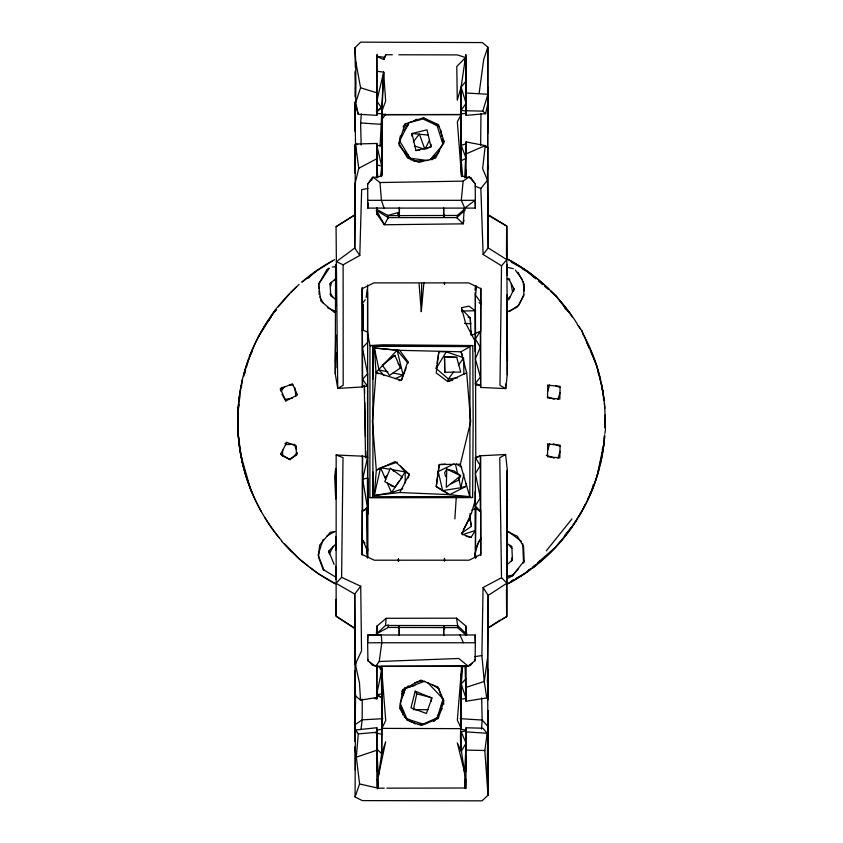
<?xml version="1.0" encoding="UTF-8"?>
<svg xmlns="http://www.w3.org/2000/svg" width="843" height="843" viewBox="0 0 843 843"><rect width="100%" height="100%" fill="white"/><g stroke="black" fill="none" stroke-linecap="round" stroke-linejoin="round"><path stroke-width="1.26" d="M362.458 456.168L336.167 455.009L336.125 616.212L355.525 629.089M336.136 599.236L336.125 616.212L354.745 628.077L355.23 695.549L360.519 700.143L376.853 697.477L376.853 665.338L376.589 694.853L381.753 697.783L381.826 667.804M376.884 55.006L376.842 115.365L358.201 114.227L355.746 102.361L355.788 61.887L354.903 47.809L360.656 42.15L482.333 42.572L487.844 47.176L487.665 169.496M362.595 511.09L367.548 507.907L362.669 479.256L367.569 478.013L367.548 508.013L362.595 511.09L362.627 456.042L367.548 457.306L367.664 557.824M472.775 345.588L369.982 345.598L382.933 344.829L472.775 345.588L473.155 421.1L472.628 497.496L369.887 497.581L369.982 345.598L367.643 333.28L367.601 285.06M376.863 177.873L376.874 143.458L355.44 144.005L354.745 248.021L359.792 255.461L343.112 264.807L336.368 261.667L336.072 226.683L355.514 214.659M463.977 220.149L463.186 223.848L384.408 224.754L376.853 214.143L376.853 207.641M376.684 734.011L376.684 730.143L382.459 729.153M376.863 760.734L376.842 771.292M355.725 729.975L358.286 733.895L356.315 757.183L359.582 783.969L376.874 787.878L376.821 727.741L355.725 729.975L354.84 741.534L355.63 694.632M398.433 561.512L398.433 558.898L398.433 561.364M399.413 216.619L399.413 207.483L399.224 216.514M444.493 284.586L444.493 282.31M444.493 561.048L444.493 558.424L444.493 560.721M461.943 311.931L461.943 309.434L470.289 317.969L471.111 335.008M466.063 93.004L487.918 94.279L487.907 103.341L485.631 113.668L466.105 115.354L466.042 54.879M488.329 627.793L506.632 616.676L507.381 470.91L505.631 454.503L499.762 457.76L501.511 577.687L483.081 587.55L488.192 595.421L487.633 695.559L486.738 697.899L466.074 701.26L466.105 665.738M466.063 755.75L466.095 771.197M373.027 379.055L372.869 346.22L372.912 496.875L374.26 495.505L399.814 492.523L449.719 494.651L469.836 496.843L470.025 346.61L461.016 351.773L397.095 350.266L374.387 347.99L372.869 346.22L470.025 346.61M480.32 331.257L480.626 385.557L475.378 384.882L475.252 333.501L480.32 331.257L475.378 338.96L480.299 347.263L475.368 358.876L480.415 377.074L475.378 383.386L480.626 385.557M480.658 145.165L480.963 113.794M355.325 739.459L355.082 796.92L362.237 800.608L482.038 800.85L488.013 795.255L488.097 710.828L488.118 718.31M507.233 374.703L507.244 294.966L507.233 374.703L505.758 388.591L480.626 387.432L480.436 384.998M362.406 386.948L337.737 388.433L335.272 373.786L335.588 264.639L335.651 276.219M362.332 455.652L362.121 554.462L374.271 560.205L469.087 560.195L480.752 554.399L480.689 455.757L505.631 454.503M362.216 699.037L362.184 719.838L360.962 729.659M377.801 177.525L376.874 164.849L376.916 145.797L381.763 145.196L381.942 175.26M381.616 698.067L381.658 753.653L378.328 776.466L377.769 788.184L384.271 788.173M443.692 635.622L443.713 626.486M444.503 626.602L444.493 629.215L444.451 626.475M466.063 177.799L466.074 169.949M465.947 788.363L466.095 727.783L482.849 728.204L487.243 733.284L487.928 740.038L488.013 795.255L484.82 750.491L487.243 733.284L466.126 731.882M475.42 333.765L475.389 351.963L475.167 341.426L465.505 322.88L461.511 307.716L468.95 306.125L475.231 310.74L475.42 333.765L471.859 335.124M466.105 536.274L470.984 537.434L475.315 530.51L475.378 508.666L471.817 510.12M480.626 387.432L480.805 288.675L468.666 282.89L373.839 282.9L362.174 288.685L362.248 387.274M487.517 180.297L487.517 165.217M362.1 555.021L362.248 510.236M376.874 143.458L376.853 146.756M376.884 177.199L376.895 173.479M370.077 662.292L372.427 665.327L381.731 667.15L381.847 728.573L382.111 674.316L381.352 666.37L468.097 666.118L470.531 665.306L472.08 663.315M367.811 208.105L367.653 183.922L373.006 177.083L379.982 182.541L463.134 181.129L469.214 176.893L475.231 183.869L470.995 177.947L461.205 176.018L461.711 176.598L460.805 167.177L461.1 87.145L465.452 57.545L457.391 54.9L398.865 54.774M381.278 666.486L382.037 728.373L460.931 728.647L461.669 666.423L457.349 720.164L461.068 728.194C458.202 748.226 466.274 767.91 464.904 787.994L386.874 788.163M480.689 331.647L480.826 288.201M480.331 455.915L480.299 511.353L475.368 508.318L475.326 505.779L475.378 457.802L480.331 455.915L475.378 457.802L480.289 465.515L475.378 473.566L480.362 497.813L475.326 505.779L480.299 511.353M466.042 177.409L466.053 141.909L485.262 145.618L487.876 147.673L488.202 247.905L483.123 254.481L501.522 265.808L499.983 385.388L505.758 388.591L505.515 384.071M502.47 618.783L506.632 616.676L507.223 470.352L507.391 487.201M373.027 472.059L372.912 496.875L470.004 496.485M376.832 749.048L381.658 753.653L385.673 741.756L378.328 776.466L376.832 749.048L376.916 733.147L381.763 734.295M460.7 143.479L460.879 114.553L382.142 114.574L382.1 168.315L381.331 176.703M475.146 634.99L475.336 642.766L475.146 634.99L367.822 635L367.643 642.766L367.927 660.828L375.651 666.255L468.097 666.118L475.062 660.67L475.199 659.331M488.129 104.922L488.181 107.714L487.665 86.861L487.665 133.542M488.097 739.459L488.086 723.958M506.464 256.082L506.632 226.019L487.412 214.227M355.335 693.051L354.935 698.257L355.04 670.48L354.85 741.271L355.346 697.899M443.618 635.401L443.681 626.244M335.43 362.269L335.693 334.682L335.272 373.786M487.928 740.038L487.675 682.208M355.303 770.333L355.23 746.55L355.483 752.609M487.633 148.452L487.844 47.176L483.703 59.453L479.119 93.436M360.519 700.143L359.455 682.809L355.346 664.115L354.734 594.041L336.104 583.345L341.605 577.318L343.017 457.601L336.167 455.009M419.076 283.891L421.289 311.562L421.679 283.353M460.647 113.921L465.705 113.405L465.747 110.791M475.062 660.67L475.336 642.766L367.643 642.766L367.822 635L381.278 635.042L381.847 642.766M355.335 149.422L355.04 173.152L355.04 144.859L355.356 148.199M382.3 131.434L381.7 166.176L380.636 176.292M486.738 697.899L484.272 681.46L481.88 655.517L483.081 587.55M398.212 215.871L398.286 212.531L387.548 215.545M261.404 511.722A183.795 183.795 0 0 1 252.394 493.429C233.195 447.991 232.457 395.03 252.31 349.655A183.795 183.795 0 0 1 275.83 309.518M381.658 753.653L382.037 728.373M367.98 202.91L367.833 208.095L475.368 208.105L475.231 183.869M359.792 255.461L361.658 189.643L367.991 188.463M289.191 459.33L296.462 455.252L296.072 446.084L286.852 442.375L280.677 454.019L290.298 459.751L282.542 455.894L282.742 449.667M604.568 434.809C603.303 456.906 597.676 478.972 587.845 498.845M604.852 426.979C606.296 398.17 600.195 368.539 586.928 342.911M461.195 174.712L460.879 114.553L382.585 114.711L382.069 110.696L383.649 72.108L376.81 71.265L376.705 56.449L384.608 57.219L385.852 54.753L392.364 54.763M378.033 373.797L375.999 372.427L397.095 350.266L408.096 363.238L407.822 361.51L399.74 350.361L374.387 347.99L375.999 372.427L372.416 421.468L376.315 470.278L374.26 495.505L391.521 492.649L402.722 488.814M398.17 215.049L398.286 212.531M380.077 146.629L382.016 107.704M431.237 701.207L431.416 697.604L416.737 693.831L415.199 691.165L410.984 707.772L426.368 713.473L431.953 698.057L431.416 697.604M475.441 286.399L475.241 290.329L475.852 285.629M470.141 513.345L469.941 517.033L471.458 526.317L461.406 533.271M381.721 107.988L383.649 72.108L376.81 101.118L376.863 111.592L381.721 107.988L376.81 101.118L376.81 71.265M377.769 788.184L378.054 783.263M475.094 555.4L475.399 557.866L475.916 508.213M335.957 352.595L335.925 367.822M355.198 733.937L355.367 731.376M454.872 518.909L456.242 497.676M471.458 526.317L469.688 518.508L469.846 516.011M241.393 387.833L241.562 385.272M241.73 382.701L241.899 380.13M487.591 659.152L487.528 682.925L487.391 679.595M464.261 208.39L463.186 223.848L456.748 217.599L388.223 217.631L376.41 210.318L376.853 214.143M481.522 729.069L482.143 720.048L481.669 697.983M464.725 177.768L466.295 143.721L461.195 145.333L466.084 158.305L461.216 160.707L462.681 176.387M376.821 727.741L376.368 733.947L376.684 730.143M466.105 115.354L466.464 110.401M388.065 218.253L388.254 215.66L376.568 209.306M457.159 218.052L457.349 215.439L464.662 209.032M361.162 144.964L360.614 122.973L361.331 114.005M443.123 143.51L443.386 140.223M462.554 665.949L461.089 683.915L461.174 699.195L466.053 698.415L465.051 666.012M465.705 779.09L465.589 788.605M411.784 136.039L412.016 133.531L427.001 129.801L430.921 146.83L426.094 148.853M431.142 144.322L430.921 146.83L415.926 150.56L412.016 133.531L428.16 135.07M386.157 618.298L376.874 626.212L376.389 633.989L385.514 625.464L386.157 618.298L456.579 618.182L466.053 626.212L466.548 633.989L457.623 625.611L456.579 618.182M421.289 311.562L423.892 282.816M463.134 181.129L461.3 200.328L464.756 208.105L475.073 200.318L475.368 208.105M238.126 429.024L237.61 416.136L239.802 394.145A183.795 183.795 0 0 0 238.948 400.625M443.755 143.384L443.976 141.234L438.539 124.669L423.228 117.799L405.072 124.016L403.133 126.798M237.61 416.136L238.938 404.45M239.38 400.551L239.823 396.653M240.266 392.754L240.708 388.855M465.578 54.479L465.8 65.217M476.548 286.293L475.515 295.103L480.816 302.405M464.883 62.298L465.452 57.545L456.78 66.534L457.275 100.201L461.1 87.145L466.084 81.023L465.452 57.545M463.661 357.78L446.305 351.816L438.887 351.657L436.221 372.912L447.717 381.563L452.712 380.13M366.157 297.526L367.285 289.107M375.651 666.255L379.234 661.502L381.774 642.766M415.041 160.697L410.088 158.189L399.635 140.96L400.32 135.934M377.401 788.879L377.938 785.128L377.348 779.08M601.112 457.665C596.254 490.457 578.962 520.668 557.107 545.179M601.512 455.115L601.913 452.565M602.302 450.014L602.703 447.454M604.094 438.529L604.484 435.968M604.884 433.418L605.485 429.593L604.831 419.382M457.486 377.812L448.434 379.055L436.158 368.475L436.579 365.894M437.001 363.301L438.887 351.657M330.772 285.745L331.162 283.364M402.785 689.553L399.666 708.426L407.053 720.196L421.395 725.475L438.244 718.531L443.955 700.86L437.58 686.992L420.984 680.09L402.785 689.553L401.795 691.597M464.904 787.994L465.336 778.763M237.515 430.278L238.221 426.389M371.721 180.286L372.184 177.789L381.721 175.987L382.142 114.574L385.694 114.248L381.942 119.39M399.055 145.512L399.793 141.698M511.733 559.826L512.186 557.465M513.64 291.12L514.082 288.896L508.445 278.38L509.815 279.728M465.705 113.405L466.126 111.287M403.228 695.57L404.788 688.057L414.788 685.496M413.376 709.764L416.737 693.831M597.35 474.672L604.104 442.807M334.523 312.584L320.856 301.004L318.528 284.323L329.16 268.411M362.669 479.256L367.548 457.306M463.892 474.156L460.847 487.718L442.638 490.637L438.191 471.564L439.298 464.567L445.431 464.103M374.26 495.505L380.551 467.717L397.274 462.238M357.759 144.574L355.44 144.005L358.77 168.273L355.082 183.574L354.745 248.021L336.368 261.667L337.737 388.433L343.196 385.304L343.112 264.807M469.836 496.843L460.383 464.208L470.7 421.532L466.664 372.785L461.016 351.773L462.607 355.377M242.436 381.247L240.856 387.559L241.541 385.082M243.701 376.199L245.598 368.623M593.314 484.525L591.66 490.868L589.763 494.261M603.282 446.453L604.273 442.649L604.052 440.035M244.607 373.944L245.629 370.235M246.314 367.759C251.794 346.663 262.826 327.105 275.851 309.75M478.181 542.818L475.02 553.735L476.126 557.244M507.117 531.417L517.381 536.306L523.556 546.422L524.177 560.964L523.566 563.05L522.744 543.619M547.581 391.795L549.615 384.893M557.982 399.382L560.015 392.49M547.581 450.605L549.615 443.713M557.982 458.202L560.015 451.3M408.17 477.981L409.276 474.24L395.156 461.532L376.315 470.278L380.551 467.717L389.614 469.256M485.631 113.668L482.776 111.15L487.918 94.279M433.671 720.934L437.285 717.762L443.06 698.931L427.759 682.661M376.705 56.449L383.839 59.547L384.608 57.219M323.196 539.372L318.074 554.957L323.912 569.942L335.756 577.139M405.072 124.016L398.771 143.099L407.485 157.947L418.876 162.383L435.673 158.084L443.976 141.234M355.746 102.361L360.593 87.788L355.788 61.887M406.115 367.98L401.363 380.393L398.939 380.583M407.822 361.51L401.363 380.393L375.999 372.427M355.082 796.92L359.582 783.969M424.756 681.207L405.43 688.605L400.193 703.273L406.937 718.879L410.962 721.766M382.069 110.696L385.662 101.065L383.649 72.108M296.462 455.252L297.126 453.534M383.839 59.547L385.852 54.753M523.84 294.586L519.056 304.913L509.52 311.499M355.346 664.115L361.542 650.891L360.73 586.254L341.605 577.318M381.847 728.573L385.715 720.449L382.111 674.316M585.126 504.546C568.709 537.992 541.227 565.959 508.276 583.335M508.677 299.95L514.082 288.896M399.635 140.96L408.908 122.72L422.996 118.989L437.032 125.428L443.039 144.606L430.004 159.78M429.582 140.138L424.883 149.359L419.371 133.974L413.281 141.866M333.28 546.317L329.402 553.925L328.707 551.08L336.051 543.798M399.814 492.523L409.276 474.24L405.156 471.89L392.206 469.699M461.026 114.806L457.359 121.898L460.805 167.177M434.64 155.144L432.859 158.558L431.026 159.643M476.021 547.655L481.205 537.729M441.353 705.475L443.197 701.998L443.06 698.931M388.223 217.631L384.408 224.754L376.41 210.318M249.38 356.631L252.447 350.983M268.97 320.477L272.647 313.701L276.314 310.055M463.323 529.868L469.688 518.508M570.795 528.139L565.031 535.02M318.528 284.323L326.821 269.739L328.875 268.137M461.3 751.376L466.095 743.126L466.379 730.786L461.174 731.819L461.3 751.376L457.296 742.788L464.662 772.62L466.095 743.126L461.174 731.819M436.158 368.475L446.305 351.816M257.695 337.906L276.546 308.043M433.892 721.492L435.968 718.268M437.359 716.107L442.227 708.563M399.413 480.636L391.521 492.649L387.337 483.155M400.846 478.445L405.156 471.89L400.425 466.095M518.614 568.572L512.228 575.948L506.727 578.867M323.912 569.942L323.512 570.553L318.559 557.033L319.602 545.189L330.193 532.354L335.377 531.501M281.414 390.973L284.344 386.621M453.766 371.615L448.434 379.055L447.717 381.563L466.664 372.785M458.329 365.23L462.902 358.844M461.153 110.222L461.1 87.145L466.095 103.373L466.211 111.171L461.153 110.222L466.095 103.373L466.084 81.023M367.811 184.185L373.006 177.083M395.051 486.991L402.427 477.17L390.393 468.118L384.777 481.659L395.051 486.991L391.689 486.19L390.035 484.43M360.73 586.254L354.734 594.041L354.745 628.077M335.935 299.665L330.814 295.651L330.013 283.912L331.362 282.173M362.142 303.67L365.219 299.718M403.723 130.633L408.57 124.574M524.177 560.964L512.228 575.948L507.159 576.549M546.285 550.858L571.923 518.951M511.501 561.006L512.428 559.857L511.827 546.39L507.381 543.777M278.253 306.789L289.17 294.355M483.123 254.481L480.837 188.453L487.517 180.202L482.618 168.6L485.262 145.618L465.958 153.942M555.484 547.181L537.845 562.608M401.763 693.757L404.998 689.827M406.611 687.856L408.233 685.886M432.101 159.727L439.382 151.297M501.522 265.808L506.843 259.665L506.632 226.019L488.308 215.365M367.548 373.639L362.606 379.318L362.616 386.305L367.548 386.4L362.606 379.318L362.395 330.077L367.548 331.942L367.527 342.458L362.479 347.853L367.548 373.639L367.569 457.833M385.072 477.412L386.684 475.663M478.529 541.606L481.163 538.835M465.926 678.9L461.089 683.915L466.053 698.415M390.235 358.633L394.851 355.377L400.467 367.98L389.519 375.356L382.374 365.261L394.851 355.377M539.857 560.901L533.566 567.371L528.919 569.815M290.972 292.542L299.075 284.376M308.369 278.158L313.859 272.689L334.618 259.612M376.863 111.592L381.215 107.272M291.193 458.866L297.463 452.67M330.013 283.912L335.546 278.706M507.201 564.62L512.428 559.857M456.748 217.599L465.389 209.907M529.836 569.32L524.841 573.514L515.884 578.414M532.839 566.802L534.841 565.126M506.928 299.307L509.962 296.884M302.036 282.036L316.157 271.446M282.226 387.285L280.424 388.707L280.593 390.941M334.397 280.087L336.41 278.696M354.977 724.717L362.184 719.838L382.891 718.7M487.539 628.267L500.352 619.995M336.072 226.683L354.618 214.912M326.789 536.222L334.249 531.68M403.586 127.061L408.012 124.427M413.544 121.129L416.853 119.148M284.881 443.534L286.852 442.375M511.395 580.859L513.64 579.636M376.568 633.799L388.254 627.434L457.612 627.624L466.516 635.559L466.506 632.988M358.77 168.273L376.884 158.705M285.788 400.952L297.495 394.956L292.489 383.828L280.424 388.707L285.788 400.952L281.962 394.166M442.638 490.637L449.719 494.651L466.453 486.169L466.232 483.566M506.991 312.079L517.423 307.01L523.693 295.914L524.209 284.196L518.034 272.215M454.103 463.913L438.191 471.564L436.242 486.569L441.574 489.952M450.942 483.787L458.74 480.12L460.668 475.758L454.103 470.974L446.779 469.172L444.661 472.733L445.547 476.516M395.019 378.728L403.144 375.093L397.095 350.266M437.285 717.762L423.07 724.095L406.937 718.879M356.315 757.183L376.853 750.228M462.385 534.725L475.315 530.51M466.074 687.34L484.272 681.46L487.57 657.983L488.192 595.421L506.928 583.198L501.511 577.687M466.453 486.169L460.847 487.718L458.487 477.465M506.706 576.654L512.85 575.01M414.777 682.704L422.164 680.859M381.805 693.821L376.589 694.853L381.721 670.406L378.939 666.771M461.195 667.055L470.531 665.306M285.155 399.413L292.395 398.149M474.609 656.708L481.88 655.517M415.926 150.56L419.761 150.043M417.664 724.527L426.716 723.389M332.395 267.041L334.882 266.736M358.286 733.895L376.874 732.251M285.45 444.598L293.09 444.303M379.234 661.502L458.845 658.478L468.097 666.118M462.449 311.046L475.231 310.74M460.383 464.208L439.298 464.567L436.242 486.569L449.719 494.651M413.344 160.939L422.322 160.802M444.777 372.279L460.7 372.069L456.737 357.358L444.503 356.642L444.777 372.279L444.503 356.642L449.382 357.032M414.619 709.753L428.318 709.658M368.043 200.318L475.273 200.328M388.254 215.66L457.349 215.439M369.887 497.581L472.628 497.496M385.514 625.464L457.623 625.611M466.063 750.101L484.82 750.491M466.053 110.739L482.776 111.15M450.594 357.137L456.737 357.358M460.057 718.668L482.143 720.048L488.055 726.518M360.614 122.973L381.521 124.321M464.482 323.343L470.858 323.817M376.8 111.276L377.232 113.415L382.364 113.931M289.581 384.872L293.353 385.304M410.088 158.189L427.917 160.56M374.313 698.468L376.874 698.836L376.842 694.98M461.068 729.321L466.253 730.101M374.387 347.99L379.002 369.961L387.896 371.847M392.986 372.933L403.144 375.093M507.117 267.22L513.303 268.696M376.874 164.849L381.7 166.176L376.916 145.797M360.593 87.788L376.863 92.804M414.471 145.955L423.734 148.979M555.663 385.82L560.226 387.474M547.37 396.8L554.22 399.287M553.377 443.808L560.226 446.295M546.232 455.199L554.22 458.107M485.737 146.882L487.876 147.673M470.984 537.434L461.753 533.998L471.616 512.786L475.378 499.709L475.378 491.458L475.399 557.866M475.146 186.208L480.837 188.453M468.023 317.063L470.289 317.969L470.563 324.429M415.199 691.165L431.953 698.057M327.611 307.811L335.704 311.415M507.201 278.928L509.393 279.908M507.317 259.054C533.05 272.953 556.275 292.616 572.408 317.147M511.395 262.236L524.841 269.581L530.774 274.597M522.544 268.959L529.256 272.7L533.84 277.273M423.523 117.809L426.895 119.748M432.522 122.983L439.266 126.871M335.082 583.44L317.98 573.567L309.834 567.244M432.259 684.748L438.792 688.605L441.943 698.162M469.214 176.893L470.995 177.947M456.316 464.019L461.743 467.275M506.843 259.665L488.202 247.905L487.517 180.202M404.229 716.856L415.262 723.979M377.58 694.811L381.753 697.783M508.16 531.385L521.648 541.543M307.8 565.664L298.633 558.551L284.502 543.714M404.788 688.057L405.43 688.605M532.744 276.272L535.716 278.78M538.688 281.288L542.639 284.628M544.62 286.304L548.572 289.644M550.553 291.32L556.485 296.336L565.674 308.78M403.839 151.203L408.507 155.154M479.035 302.563L480.963 304.26M565.01 308.306L570.511 313.786M280.677 454.019L282.542 455.894M281.393 541.08L291.72 551.733M281.857 540.932C256.472 511.332 240.466 473.218 238.327 434.177M296.072 446.084L294.355 444.25L296.135 449.066M362.501 540.331L364.998 543.061M398.096 363.628L399.845 365.556L400.467 367.98M379.002 369.961L384.102 375.641M509.362 545.495L511.88 548.435M392.322 469.572L393.966 471.5M399.867 146.482L411.247 159.991M330.403 293.859L332.785 296.757M437.58 686.992L438.792 688.605M403.586 711.987L400.646 708.078L400.309 704.474M577.17 324.334L581.765 330.551L589.32 348.275M515.315 270.034L522.27 279.486M319.897 296.936L323.491 303.501M362.237 539.32L367.664 550.816L367.611 548.192M459.972 634.99L463.408 642.766M380.551 467.717L385.767 479.593M330.013 293.817L330.814 295.651M590.321 350.635L596.865 365.999L603.145 392.596L603.63 400.246M328.707 551.08L334.123 564.441M581.765 330.551L583.482 335.514M601.438 387.632L603.145 392.596M384.05 208.105L381.426 200.328L379.982 182.541M443.133 701.745L443.913 704.137M474.946 554.167L476.01 557.739M358.201 114.227L354.903 102.983L355.683 154.585M251.109 491.1L241.119 456.158L237.652 430.457M455.536 464.641L457.601 473.618M401.236 706.423L402.891 714.927M511.174 284.228L512.533 291.889M440.794 130.064L441.806 136.429M442.206 138.969L442.617 141.519M366.189 546.433L367.253 553.819M377.274 54.279L377.611 56.744M367.727 659.268L367.927 660.828M507.107 496.316L507.581 500.11M294.892 387.854L295.872 396.305M523.176 281.825L524.104 290.856M598.14 370.899L598.361 373.502M354.734 689.353L355.23 695.549M355.525 661.85L355.714 664.347M466.095 727.783L466.369 731.482M376.463 110.391L376.842 115.365M355.061 673.536L355.356 677.445M388.065 624.842L388.254 627.434M241.772 457.644L242.152 462.849M355.44 661.903L355.651 665.696M457.486 625.011L457.612 627.624M318.717 283.459L318.949 288.411M319.065 290.888L319.244 294.597M470.826 330.888L470.984 334.766M355.24 109.105L355.325 111.613M507.244 345.072L507.412 350.614M398.381 626.792L398.412 628.077M354.903 47.809L355.325 67.356M363.386 330.235L362.88 303.975L363.333 330.266M364.461 385.377L364.608 393.26M364.787 402.448L365.451 436.59M365.725 451.037L365.851 457.601M366.842 508.803L367.126 523.25M444.493 214.659L444.524 216.135M364.292 385.472L365.546 457.76M366.42 507.707L367.285 557.655M506.632 226.019L507.486 360.983M399.108 626.317L399.255 635.474M377.19 110.802L377.232 113.415M487.665 771.998L488.013 795.255M466.053 141.909L466.095 144.511M463.682 359.055L463.903 374.366M443.65 207.631L443.776 216.809M376.853 697.477L376.874 698.836M507.244 538.371L507.286 549.215L507.244 487.812L507.254 539.71M507.296 275.429L507.233 264.281M507.275 572.397L507.233 566.886L507.254 577.36M506.453 589.109L506.632 616.676M460.7 683.947L460.931 728.647M460.826 674.105L461.068 728.194M405.156 471.89L405.198 483.018M367.569 478.013L367.717 514.388L367.643 333.28M355.335 164.617L355.346 167.072M487.907 103.341L487.949 118.705M480.658 510.026L480.805 555.611M475.484 333.343L475.378 292.584L475.389 333.301M475.61 384.619L475.8 458.255M466.074 635.148L466.053 626.212L466.084 635.337M399.224 629.426L399.234 634.674M362.132 287.41L362.269 330.308M466.074 698.731L466.074 701.26M461.163 109.748L461.216 160.707M443.629 208.411L443.639 216.219M367.559 292.31L367.559 333.027M367.58 507.749L367.58 557.666M604.779 435.926A183.795 183.795 0 0 1 604.431 439.846M604.146 442.449A183.795 183.795 0 0 1 600.29 464.345M598.646 470.7A183.795 183.795 0 0 1 578.372 517.381M576.991 519.604A183.795 183.795 0 0 1 532.007 568.435M529.91 569.994A183.795 183.795 0 0 1 507.728 583.872M335.366 583.872A183.795 183.795 0 0 1 285.05 544.62M279.086 537.665A183.795 183.795 0 0 1 265.029 517.887M252.183 492.934A183.795 183.795 0 0 1 242.51 463.07M241.93 460.51A183.795 183.795 0 0 1 238.801 441.152M238.537 438.539A183.795 183.795 0 0 1 238.221 434.619M237.821 426.758A183.795 183.795 0 0 1 237.821 416.305M238.053 411.068A183.795 183.795 0 0 1 238.537 404.535M240.002 392.849A183.795 183.795 0 0 1 240.424 390.277M243.437 376.178A183.795 183.795 0 0 1 245.534 368.612M245.914 367.358A183.795 183.795 0 0 1 248.833 358.686M249.749 356.22A183.795 183.795 0 0 1 252.183 350.14M277.442 307.453A183.795 183.795 0 0 1 296.504 286.831M301.91 282.005A183.795 183.795 0 0 1 331.921 261.077M507.728 259.191A183.795 183.795 0 0 1 548.941 289.054M550.827 290.888A183.795 183.795 0 0 1 576.991 323.47M578.372 325.693A183.795 183.795 0 0 1 580.395 329.065M584.199 335.957A183.795 183.795 0 0 1 600.585 379.993M601.164 382.553A183.795 183.795 0 0 1 604.146 400.625M604.431 403.228A183.795 183.795 0 0 1 604.874 408.455M605.232 414.998A183.795 183.795 0 0 1 605.232 428.075M376.874 626.212L376.874 635.327L376.874 626.212M488.118 682.598L488.108 699.869L488.171 669.216L488.118 682.598M335.672 537.002L335.64 549.857L335.672 537.002M335.693 566.38L335.693 579.51L335.693 566.38M335.609 468.666L335.693 498.919L334.692 476.853L335.609 468.666M487.602 748.563L487.465 769.817L487.528 747.003L487.602 748.563M354.85 102.245L354.618 130.739L354.85 102.245M355.525 83.373L355.335 97.114L355.282 71.413L355.525 83.373M547.75 385.209L547.507 397.917L559.847 399.066L560.089 386.357L547.75 385.209M547.75 444.029L547.507 456.737L559.847 457.875L560.089 445.167L547.75 444.029M335.683 295.988L335.693 305.798L335.683 295.988M446.779 469.172L446.274 487.349L460.668 475.758L446.779 469.172"/></g></svg>
